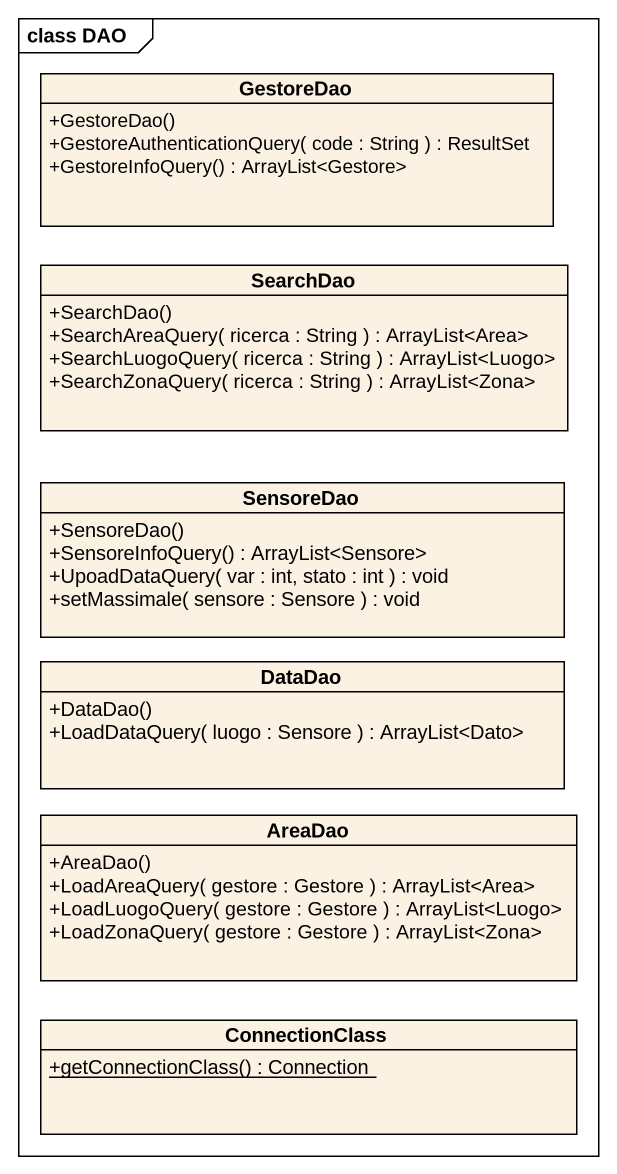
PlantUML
@startuml
mainframe class DAO
hide circle
hide empty members
skinparam classAttributeIconSize 0
class GestoreDao {
  +GestoreDao()
  +GestoreAuthenticationQuery( code : String ) : ResultSet
  +GestoreInfoQuery() : ArrayList<Gestore>
}
class SearchDao {
  +SearchDao()
  +SearchAreaQuery( ricerca : String ) : ArrayList<Area>
  +SearchLuogoQuery( ricerca : String ) : ArrayList<Luogo>
  +SearchZonaQuery( ricerca : String ) : ArrayList<Zona>
}
class SensoreDao {
  +SensoreDao()
  +SensoreInfoQuery() : ArrayList<Sensore>
  +UpoadDataQuery( var : int, stato : int ) : void
  +setMassimale( sensore : Sensore ) : void
}
class DataDao {
  +DataDao()
  +LoadDataQuery( luogo : Sensore ) : ArrayList<Dato>
}
class AreaDao {
  +AreaDao()
  +LoadAreaQuery( gestore : Gestore ) : ArrayList<Area>
  +LoadLuogoQuery( gestore : Gestore ) : ArrayList<Luogo>
  +LoadZonaQuery( gestore : Gestore ) : ArrayList<Zona>
}
class ConnectionClass {
  {static} +getConnectionClass() : Connection
}
@enduml
